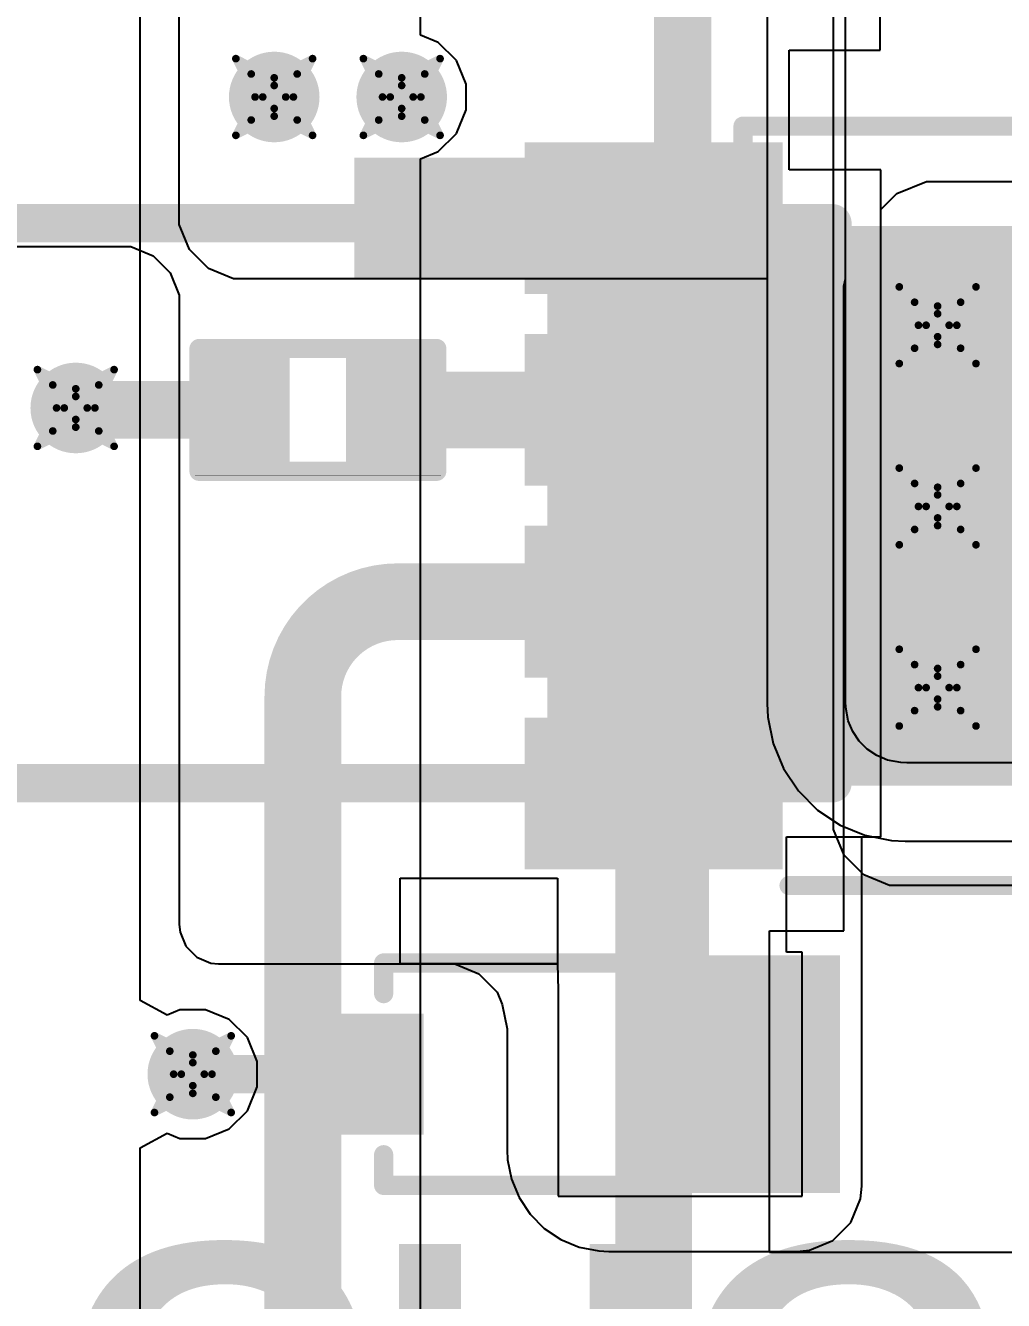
# Model space of a CAD drawing. Header units: inches. Extents: x -2 to 5376, y -4 to 5426.
# Drawn here: x 108.2 to 114.68, y 0.82 to 9.26 of the extents above; entities that cross this region are included whole.
import ezdxf

# ---------------------------------------------------------------- set-up
doc = ezdxf.new("R2010")
doc.units = ezdxf.units.IN
for name, color, linetype in [('Bottom Layer', 5, 'Continuous'), ('Bottom Overlay', 54, 'Continuous'), ('Bottom Paste', 16, 'Continuous'), ('Bottom Solder', 6, 'Continuous'), ('Drill Drawing', 1, 'Continuous'), ('Layer 1', 16, 'Continuous'), ('Layer 2', 76, 'Continuous'), ('Top Layer', 1, 'Continuous'), ('Top Overlay', 2, 'Continuous'), ('Top Paste', 8, 'Continuous'), ('Top Solder', 216, 'Continuous'), ('Via Holes', 16, 'Continuous')]:
    doc.layers.add(name, color=color, linetype=linetype)
doc.styles.add('Arial Black_Bold', font='', dxfattribs={"height": 0.2})
doc.styles.get('Arial Black_Bold').set_extended_font_data('Arial Black', bold=True)

# ---------------------------------------------------------------- blocks, each defined once
blk = doc.blocks.new('RES_2512_B_125')
at = {"layer": 'Bottom Layer'}
for points in [[(-4.05, 1.7), (-2.45, 1.7), (-2.45, -1.7), (-4.05, -1.7)], [(2.45, 1.7), (4.05, 1.7), (4.05, -1.7), (2.45, -1.7)]]:
    blk.add_hatch(color=5, dxfattribs=at).paths.add_polyline_path(points)
at = {"layer": 'Bottom Paste'}
for points in [[(-4.05, 1.7), (-2.45, 1.7), (-2.45, -1.7), (-4.05, -1.7)], [(2.45, 1.7), (4.05, 1.7), (4.05, -1.7), (2.45, -1.7)]]:
    blk.add_hatch(color=16, dxfattribs=at).paths.add_polyline_path(points)
at = {"layer": 'Bottom Solder'}
for points in [[(-4.1516, 1.8016), (-2.3484, 1.8016), (-2.3484, -1.8016), (-4.1516, -1.8016)], [(2.3484, 1.8016), (4.1516, 1.8016), (4.1516, -1.8016), (2.3484, -1.8016)]]:
    blk.add_hatch(color=6, dxfattribs=at).paths.add_polyline_path(points)
at = {"layer": 'Bottom Overlay', "const_width": 0.254}
for points in [[(-4.2418, 1.8542), (4.2366, 1.8542)], [(-4.2418, -1.8542), (-4.2418, 1.8542)], [(4.2366, -1.8542), (4.2366, 1.8542)], [(-4.2418, -1.8542), (4.2366, -1.8542)]]:
    blk.add_lwpolyline(points, dxfattribs=at)
at = {"layer": 'Bottom Overlay', "const_width": 0.127}
for points in [[(-4.3053, 1.8542, 1), (-4.1783, 1.8542, 1)], [(-4.3053, 1.8542, 1), (-4.1783, 1.8542, 1)], [(4.1731, 1.8542, 1), (4.3001, 1.8542, 1)], [(4.1731, 1.8542, 1), (4.3001, 1.8542, 1)], [(-4.3053, -1.8542, 1), (-4.1783, -1.8542, 1)], [(-4.3053, -1.8542, 1), (-4.1783, -1.8542, 1)], [(4.1731, -1.8542, 1), (4.3001, -1.8542, 1)], [(4.1731, -1.8542, 1), (4.3001, -1.8542, 1)]]:
    blk.add_lwpolyline(points, format="xyb", close=True, dxfattribs=at)
blk = doc.blocks.new('8_SO_EP__138')
at = {"layer": 'Top Layer'}
for points in [[(-1.745, 2.306), (-1.745, 1.504), (-3.25, 1.504), (-3.25, 2.306)], [(3.25, 2.306), (3.25, 1.504), (1.745, 1.504), (1.745, 2.306)], [(1.3065, 1.751), (1.3065, -1.751), (-1.3065, -1.751), (-1.3065, 1.751)], [(-1.745, 1.036), (-1.745, 0.234), (-3.25, 0.234), (-3.25, 1.036)], [(3.25, 1.036), (3.25, 0.234), (1.745, 0.234), (1.745, 1.036)], [(-1.745, -0.234), (-1.745, -1.036), (-3.25, -1.036), (-3.25, -0.234)], [(3.25, -0.234), (3.25, -1.036), (1.745, -1.036), (1.745, -0.234)], [(-1.745, -1.504), (-1.745, -2.306), (-3.25, -2.306), (-3.25, -1.504)], [(3.25, -1.504), (3.25, -2.306), (1.745, -2.306), (1.745, -1.504)]]:
    blk.add_hatch(color=1, dxfattribs=at).paths.add_polyline_path(points)
at = {"layer": 'Top Paste'}
for points in [[(-1.745, 2.306), (-1.745, 1.504), (-3.25, 1.504), (-3.25, 2.306)], [(3.25, 2.306), (3.25, 1.504), (1.745, 1.504), (1.745, 2.306)], [(1.3065, 1.751), (1.3065, -1.751), (-1.3065, -1.751), (-1.3065, 1.751)], [(-1.745, 1.036), (-1.745, 0.234), (-3.25, 0.234), (-3.25, 1.036)], [(3.25, 1.036), (3.25, 0.234), (1.745, 0.234), (1.745, 1.036)], [(-1.745, -0.234), (-1.745, -1.036), (-3.25, -1.036), (-3.25, -0.234)], [(3.25, -0.234), (3.25, -1.036), (1.745, -1.036), (1.745, -0.234)], [(-1.745, -1.504), (-1.745, -2.306), (-3.25, -2.306), (-3.25, -1.504)], [(3.25, -1.504), (3.25, -2.306), (1.745, -2.306), (1.745, -1.504)]]:
    blk.add_hatch(color=8, dxfattribs=at).paths.add_polyline_path(points)
at = {"layer": 'Top Solder'}
for points in [[(-1.6434, 2.4076), (-1.6434, 1.4024), (-3.3516, 1.4024), (-3.3516, 2.4076)], [(3.3516, 2.4076), (3.3516, 1.4024), (1.6434, 1.4024), (1.6434, 2.4076)], [(1.4081, 1.8526), (1.4081, -1.8526), (-1.4081, -1.8526), (-1.4081, 1.8526)], [(-1.6434, 1.1376), (-1.6434, 0.1324), (-3.3516, 0.1324), (-3.3516, 1.1376)], [(3.3516, 1.1376), (3.3516, 0.1324), (1.6434, 0.1324), (1.6434, 1.1376)], [(-1.6434, -0.1324), (-1.6434, -1.1376), (-3.3516, -1.1376), (-3.3516, -0.1324)], [(3.3516, -0.1324), (3.3516, -1.1376), (1.6434, -1.1376), (1.6434, -0.1324)], [(-1.6434, -1.4024), (-1.6434, -2.4076), (-3.3516, -2.4076), (-3.3516, -1.4024)], [(3.3516, -1.4024), (3.3516, -2.4076), (1.6434, -2.4076), (1.6434, -1.4024)]]:
    blk.add_hatch(color=216, dxfattribs=at).paths.add_polyline_path(points)
at = {"layer": 'Top Overlay', "const_width": 0.127}
for points in [[(-1.905, 2.413), (-1.905, 2.5146)], [(-1.905, 2.5146), (2.032, 2.5146)], [(2.032, 2.413), (2.032, 2.5146)], [(-3.5306, 2.0574), (-3.4036, 1.9304)], [(-3.5306, 1.8034), (-3.5306, 2.0574)], [(-3.5306, 1.8034), (-3.4036, 1.9304)], [(-1.6002, -2.5146), (1.5748, -2.5146)]]:
    blk.add_lwpolyline(points, dxfattribs=at)
at = {"layer": 'Top Overlay', "const_width": 0.0635}
for points in [[(-1.9367, 2.5146, 1), (-1.8733, 2.5146, 1)], [(-1.9367, 2.5146, 1), (-1.8733, 2.5146, 1)], [(2.0002, 2.5146, 1), (2.0638, 2.5146, 1)], [(2.0002, 2.5146, 1), (2.0638, 2.5146, 1)], [(-1.9367, 2.413, 1), (-1.8733, 2.413, 1)], [(2.0002, 2.413, 1), (2.0638, 2.413, 1)], [(-3.5623, 2.0574, 1), (-3.4989, 2.0574, 1)], [(-3.5623, 2.0574, 1), (-3.4989, 2.0574, 1)], [(-3.4354, 1.9304, 1), (-3.3718, 1.9304, 1)], [(-3.4354, 1.9304, 1), (-3.3718, 1.9304, 1)], [(-3.5623, 1.8034, 1), (-3.4989, 1.8034, 1)], [(-3.5623, 1.8034, 1), (-3.4989, 1.8034, 1)], [(-1.632, -2.5146, 1), (-1.5684, -2.5146, 1)], [(1.5431, -2.5146, 1), (1.6065, -2.5146, 1)]]:
    blk.add_lwpolyline(points, format="xyb", close=True, dxfattribs=at)
blk = doc.blocks.new('R___0402_165')
at = {"layer": 'Top Layer'}
for points in [[(-0.6985, -0.3175), (-0.6985, 0.3175), (-0.2413, 0.3175), (-0.2413, -0.3175)], [(0.2413, -0.3175), (0.2413, 0.3175), (0.6985, 0.3175), (0.6985, -0.3175)]]:
    blk.add_hatch(color=1, dxfattribs=at).paths.add_polyline_path(points)
at = {"layer": 'Top Paste'}
for points in [[(-0.6985, -0.3175), (-0.6985, 0.3175), (-0.2413, 0.3175), (-0.2413, -0.3175)], [(0.2413, -0.3175), (0.2413, 0.3175), (0.6985, 0.3175), (0.6985, -0.3175)]]:
    blk.add_hatch(color=8, dxfattribs=at).paths.add_polyline_path(points)
at = {"layer": 'Top Solder'}
for points in [[(-0.7535, -0.3725), (-0.7535, 0.3725), (-0.1863, 0.3725), (-0.1863, -0.3725)], [(0.1863, -0.3725), (0.1863, 0.3725), (0.7535, 0.3725), (0.7535, -0.3725)]]:
    blk.add_hatch(color=216, dxfattribs=at).paths.add_polyline_path(points)
at = {"layer": 'Top Overlay'}
for points, const_width in [([(-0.7874, -0.4064), (-0.7874, 0.4064)], 0.127), ([(-0.7874, 0.4064), (0.7874, 0.4064)], 0.127), ([(0.7874, -0.4064), (0.7874, 0.4064)], 0.127), ([(-0.7874, -0.4064), (0.7874, -0.4064)], 0.127), ([(-0.8128, -0.4318), (0.8128, -0.4318)], 0.00323)]:
    blk.add_lwpolyline(points, dxfattribs=dict(at, const_width=const_width))
for points, const_width in [([(-0.8191, 0.4064, 1), (-0.7556, 0.4064, 1)], 0.0635), ([(-0.8191, 0.4064, 1), (-0.7556, 0.4064, 1)], 0.0635), ([(0.7556, 0.4064, 1), (0.8191, 0.4064, 1)], 0.0635), ([(0.7556, 0.4064, 1), (0.8191, 0.4064, 1)], 0.0635), ([(-0.8191, -0.4064, 1), (-0.7556, -0.4064, 1)], 0.0635), ([(-0.8191, -0.4064, 1), (-0.7556, -0.4064, 1)], 0.0635), ([(0.7556, -0.4064, 1), (0.8191, -0.4064, 1)], 0.0635), ([(0.7556, -0.4064, 1), (0.8191, -0.4064, 1)], 0.0635), ([(-0.8136, -0.4318, 1), (-0.812, -0.4318, 1)], 0.00161), ([(0.812, -0.4318, 1), (0.8136, -0.4318, 1)], 0.00161)]:
    blk.add_lwpolyline(points, format="xyb", close=True, dxfattribs=dict(at, const_width=const_width))
blk = doc.blocks.new('SOD323F_B_263')
at = {"layer": 'Bottom Layer'}
for points in [[(-1.35, 0.3), (-0.75, 0.3), (-0.75, -0.3), (-1.35, -0.3)], [(0.75, 0.3), (1.35, 0.3), (1.35, -0.3), (0.75, -0.3)]]:
    blk.add_hatch(color=5, dxfattribs=at).paths.add_polyline_path(points)
at = {"layer": 'Bottom Overlay'}
for points in [[(0.9884, 0.3811), (2.1082, 0.3811), (2.1082, 0.7875), (0.9884, 0.7875)], [(1.4224, -0.4575), (2.1082, -0.4575), (2.1082, 0.4061), (1.4224, 0.4061)], [(0.9885, -0.7874), (2.1083, -0.7874), (2.1083, -0.381), (0.9885, -0.381)]]:
    blk.add_hatch(color=54, dxfattribs=at).paths.add_polyline_path(points)
at = {"layer": 'Bottom Paste'}
for points in [[(-1.35, 0.3), (-0.75, 0.3), (-0.75, -0.3), (-1.35, -0.3)], [(0.75, 0.3), (1.35, 0.3), (1.35, -0.3), (0.75, -0.3)]]:
    blk.add_hatch(color=16, dxfattribs=at).paths.add_polyline_path(points)
at = {"layer": 'Bottom Solder'}
for points in [[(-1.4516, 0.4016), (-0.6484, 0.4016), (-0.6484, -0.4016), (-1.4516, -0.4016)], [(0.6484, 0.4016), (1.4516, 0.4016), (1.4516, -0.4016), (0.6484, -0.4016)]]:
    blk.add_hatch(color=6, dxfattribs=at).paths.add_polyline_path(points)
at = {"layer": 'Bottom Overlay', "const_width": 0.127}
for points in [[(-0.9144, 0.7366), (0.9884, 0.7366)], [(-0.9144, 0.5334), (-0.9144, 0.7366)], [(-0.9144, -0.7366), (-0.9144, -0.5334)], [(-0.9144, -0.7366), (0.9884, -0.7366)]]:
    blk.add_lwpolyline(points, dxfattribs=at)
at = {"layer": 'Bottom Overlay', "const_width": 0.0635}
for points in [[(-0.9461, 0.7366, 1), (-0.8827, 0.7366, 1)], [(-0.9461, 0.7366, 1), (-0.8827, 0.7366, 1)], [(0.9567, 0.7366, 1), (1.0202, 0.7366, 1)], [(-0.9461, 0.5334, 1), (-0.8827, 0.5334, 1)], [(-0.9461, -0.5334, 1), (-0.8827, -0.5334, 1)], [(-0.9461, -0.7366, 1), (-0.8827, -0.7366, 1)], [(-0.9461, -0.7366, 1), (-0.8827, -0.7366, 1)], [(0.9567, -0.7366, 1), (1.0202, -0.7366, 1)]]:
    blk.add_lwpolyline(points, format="xyb", close=True, dxfattribs=at)

msp = doc.modelspace()

# ---------------------------------------------------------------- hatches: boundary and pattern name
at = {"layer": 'Bottom Layer'}
h = msp.add_hatch(color=5, dxfattribs=at)
edge = h.paths.add_edge_path()
edge.add_arc((109.8488, 8.7884), 0.3, 0, 360)
h = msp.add_hatch(color=5, dxfattribs=at)
edge = h.paths.add_edge_path()
edge.add_arc((110.6932, 8.7884), 0.3, 0, 360)
h = msp.add_hatch(color=5, dxfattribs=at)
edge = h.paths.add_edge_path()
edge.add_arc((114.243, 7.2768), 0.3, 0, 360)
h = msp.add_hatch(color=5, dxfattribs=at)
edge = h.paths.add_edge_path()
edge.add_arc((108.5342, 6.7289), 0.3, 0, 360)
h = msp.add_hatch(color=5, dxfattribs=at)
edge = h.paths.add_edge_path()
edge.add_arc((114.243, 6.0768), 0.3, 0, 360)
h = msp.add_hatch(color=5, dxfattribs=at)
edge = h.paths.add_edge_path()
edge.add_arc((114.243, 4.8768), 0.3, 0, 360)
h = msp.add_hatch(color=5, dxfattribs=at)
edge = h.paths.add_edge_path()
edge.add_arc((109.3095, 2.317), 0.3, 0, 360)
at = {"layer": 'Layer 1'}
h = msp.add_hatch(color=16, dxfattribs=at)
edge = h.paths.add_edge_path()
edge.add_arc((109.8488, 8.7884), 0.3, 0, 360)
h = msp.add_hatch(color=16, dxfattribs=at)
edge = h.paths.add_edge_path()
edge.add_arc((110.6932, 8.7884), 0.3, 0, 360)
h = msp.add_hatch(color=16, dxfattribs=at)
edge = h.paths.add_edge_path()
edge.add_arc((114.243, 7.2768), 0.3, 0, 360)
h = msp.add_hatch(color=16, dxfattribs=at)
edge = h.paths.add_edge_path()
edge.add_arc((108.5342, 6.7289), 0.3, 0, 360)
h = msp.add_hatch(color=16, dxfattribs=at)
edge = h.paths.add_edge_path()
edge.add_arc((114.243, 6.0768), 0.3, 0, 360)
h = msp.add_hatch(color=16, dxfattribs=at)
edge = h.paths.add_edge_path()
edge.add_arc((114.243, 4.8768), 0.3, 0, 360)
h = msp.add_hatch(color=16, dxfattribs=at)
edge = h.paths.add_edge_path()
edge.add_arc((109.3095, 2.317), 0.3, 0, 360)
at = {"layer": 'Layer 2'}
h = msp.add_hatch(color=76, dxfattribs=at)
edge = h.paths.add_edge_path()
edge.add_arc((109.8488, 8.7884), 0.3, 0, 360)
h = msp.add_hatch(color=76, dxfattribs=at)
edge = h.paths.add_edge_path()
edge.add_arc((110.6932, 8.7884), 0.3, 0, 360)
h = msp.add_hatch(color=76, dxfattribs=at)
edge = h.paths.add_edge_path()
edge.add_arc((114.243, 7.2768), 0.3, 0, 360)
h = msp.add_hatch(color=76, dxfattribs=at)
edge = h.paths.add_edge_path()
edge.add_arc((108.5342, 6.7289), 0.3, 0, 360)
h = msp.add_hatch(color=76, dxfattribs=at)
edge = h.paths.add_edge_path()
edge.add_arc((114.243, 6.0768), 0.3, 0, 360)
h = msp.add_hatch(color=76, dxfattribs=at)
edge = h.paths.add_edge_path()
edge.add_arc((114.243, 4.8768), 0.3, 0, 360)
h = msp.add_hatch(color=76, dxfattribs=at)
edge = h.paths.add_edge_path()
edge.add_arc((109.3095, 2.317), 0.3, 0, 360)
at = {"layer": 'Top Layer'}
h = msp.add_hatch(color=1, dxfattribs=at)
edge = h.paths.add_edge_path()
edge.add_arc((109.8488, 8.7884), 0.3, 0, 360)
h = msp.add_hatch(color=1, dxfattribs=at)
edge = h.paths.add_edge_path()
edge.add_arc((110.6932, 8.7884), 0.3, 0, 360)
msp.add_hatch(color=1, dxfattribs=at).paths.add_polyline_path([(110.3793, 7.585), (113.114, 7.585), (113.114, 8.387), (110.3793, 8.387)])
h = msp.add_hatch(color=1, dxfattribs=at)
edge = h.paths.add_edge_path()
edge.add_arc((114.243, 7.2768), 0.3, 0, 360)
h = msp.add_hatch(color=1, dxfattribs=at)
edge = h.paths.add_edge_path()
edge.add_arc((108.5342, 6.7289), 0.3, 0, 360)
h = msp.add_hatch(color=1, dxfattribs=at)
edge = h.paths.add_edge_path()
edge.add_arc((114.243, 6.0768), 0.3, 0, 360)
h = msp.add_hatch(color=1, dxfattribs=at)
edge = h.paths.add_edge_path()
edge.add_arc((114.243, 4.8768), 0.3, 0, 360)
h = msp.add_hatch(color=1, dxfattribs=at)
edge = h.paths.add_edge_path()
edge.add_arc((109.3095, 2.317), 0.3, 0, 360)
at = {"layer": 'Via Holes'}
h = msp.add_hatch(color=7, dxfattribs=at)
edge = h.paths.add_edge_path()
edge.add_arc((109.8488, 8.7884), 0.15, 0, 360)
h = msp.add_hatch(color=7, dxfattribs=at)
edge = h.paths.add_edge_path()
edge.add_arc((110.6932, 8.7884), 0.15, 0, 360)
h = msp.add_hatch(color=7, dxfattribs=at)
edge = h.paths.add_edge_path()
edge.add_arc((114.243, 7.2768), 0.15, 0, 360)
h = msp.add_hatch(color=7, dxfattribs=at)
edge = h.paths.add_edge_path()
edge.add_arc((108.5342, 6.7289), 0.15, 0, 360)
h = msp.add_hatch(color=7, dxfattribs=at)
edge = h.paths.add_edge_path()
edge.add_arc((114.243, 6.0768), 0.15, 0, 360)
h = msp.add_hatch(color=7, dxfattribs=at)
edge = h.paths.add_edge_path()
edge.add_arc((114.243, 4.8768), 0.15, 0, 360)
h = msp.add_hatch(color=7, dxfattribs=at)
edge = h.paths.add_edge_path()
edge.add_arc((109.3095, 2.317), 0.15, 0, 360)

# ---------------------------------------------------------------- linework, layer by layer
at = {"layer": 'Bottom Layer'}
for p, q in [((113.8623, 9.0983), (113.8623, 13.5143)), ((113.2588, 8.3057), (113.2588, 9.0983)), ((113.2588, 9.0983), (113.8623, 9.0983)), ((113.8675, 8.3057), (113.2588, 8.3057)), ((113.8675, 3.8898), (113.8675, 8.3057)), ((113.9725, 8.1484), (114.1685, 8.2296)), ((114.1685, 8.2296), (116.1931, 8.2296)), ((113.8675, 8.0435), (113.9725, 8.1484)), ((113.8675, 3.8898), (113.8675, 8.0435)), ((106.0595, 7.7977), (108.899, 7.7977)), ((108.899, 7.7977), (109.0463, 7.7367)), ((109.0463, 7.7367), (109.159, 7.624)), ((109.159, 7.624), (109.22, 7.4767)), ((109.22, 7.4767), (109.22, 3.3084)), ((113.2425, 3.125), (113.2425, 3.8898)), ((113.2425, 3.8898), (113.8675, 3.8898)), ((113.7412, 1.5748), (113.7412, 3.8898)), ((113.7412, 3.8898), (113.8675, 3.8898)), ((110.6831, 3.048), (110.6831, 3.6152)), ((110.6831, 3.6152), (111.7245, 3.6152)), ((111.7245, 3.6152), (111.7245, 3.048)), ((109.22, 3.3084), (109.225, 3.2576)), ((109.225, 3.2576), (109.2639, 3.1637)), ((109.2639, 3.1637), (109.3357, 3.0919)), ((113.346, 3.125), (113.2425, 3.125)), ((113.346, 1.509), (113.346, 3.125)), ((109.3357, 3.0919), (109.4296, 3.053)), ((109.4296, 3.053), (109.4804, 3.048)), ((109.4804, 3.048), (110.96, 3.048)), ((111.7245, 3.048), (110.6831, 3.048)), ((110.8185, -2.9729), (110.8185, 3.048)), ((110.8185, 3.048), (111.5841, 3.048)), ((110.96, 3.048), (111.0458, 3.048)), ((111.0458, 3.048), (111.2042, 2.9824)), ((111.5841, 3.048), (111.7245, 3.048)), ((111.7245, 3.048), (111.73, 2.8725)), ((111.2042, 2.9824), (111.3254, 2.8611)), ((111.73, 2.8725), (111.73, 1.509)), ((111.3254, 2.8611), (111.3593, 2.7794)), ((111.3593, 2.7794), (111.391, 2.617)), ((111.391, 2.617), (111.391, 2.617)), ((111.391, 2.617), (111.391, 2.617)), ((111.391, 2.617), (111.391, 2.617)), ((111.391, 2.617), (111.391, 1.8168)), ((111.391, 1.8168), (111.3943, 1.7507)), ((111.3943, 1.7507), (111.4201, 1.6212)), ((111.4201, 1.6212), (111.4706, 1.4992)), ((113.7329, 1.4906), (113.7412, 1.5748)), ((111.4706, 1.4992), (111.544, 1.3893)), ((111.73, 1.509), (113.346, 1.509)), ((113.6684, 1.3349), (113.7329, 1.4906)), ((111.544, 1.3893), (111.6374, 1.2959)), ((111.6374, 1.2959), (111.7472, 1.2226)), ((113.5493, 1.2158), (113.6684, 1.3349)), ((111.7472, 1.2226), (111.8692, 1.172)), ((113.3936, 1.1513), (113.5493, 1.2158)), ((111.8692, 1.172), (111.9988, 1.1462)), ((111.9988, 1.1462), (112.0648, 1.143)), ((112.0648, 1.143), (113.3094, 1.143)), ((113.3094, 1.143), (113.3936, 1.1513))]:
    msp.add_line(p, q, dxfattribs=at)
for points, const_width in [([(112.5543, 6.0978), (112.5543, 11.3063)], 0.381), ([(112.538, 2.317), (112.538, 6.0762)], 0.381), ([(109.3095, 2.317), (110.438, 2.317)], 0.254)]:
    msp.add_lwpolyline(points, dxfattribs=dict(at, const_width=const_width))
for points, const_width in [([(112.4427, 6.0762, 1), (112.6332, 6.0762, 1)], 0.1905), ([(112.459, 6.0978, 1), (112.6495, 6.0978, 1)], 0.1905), ([(112.4427, 2.317, 1), (112.6332, 2.317, 1)], 0.1905), ([(109.246, 2.317, 1), (109.373, 2.317, 1)], 0.127), ([(110.3745, 2.317, 1), (110.5015, 2.317, 1)], 0.127)]:
    msp.add_lwpolyline(points, format="xyb", close=True, dxfattribs=dict(at, const_width=const_width))
at = {"layer": 'Drill Drawing', "const_width": 0.0508}
for points in [[(109.5948, 9.0424), (109.8488, 8.9154)], [(109.5948, 9.0424), (109.7218, 8.7884)], [(109.8488, 8.9154), (110.1028, 9.0424)], [(109.9758, 8.7884), (110.1028, 9.0424)], [(110.4392, 9.0424), (110.6932, 8.9154)], [(110.4392, 9.0424), (110.5662, 8.7884)], [(110.6932, 8.9154), (110.9472, 9.0424)], [(110.8202, 8.7884), (110.9472, 9.0424)], [(109.6964, 8.9408), (109.8488, 8.8646)], [(109.6964, 8.9408), (109.7726, 8.7884)], [(109.8488, 8.8646), (110.0012, 8.9408)], [(109.925, 8.7884), (110.0012, 8.9408)], [(110.5408, 8.9408), (110.6932, 8.8646)], [(110.5408, 8.9408), (110.617, 8.7884)], [(110.6932, 8.8646), (110.8456, 8.9408)], [(110.7694, 8.7884), (110.8456, 8.9408)], [(109.5948, 8.5344), (109.7218, 8.7884)], [(109.6964, 8.636), (109.7726, 8.7884)], [(109.925, 8.7884), (110.0012, 8.636)], [(109.9758, 8.7884), (110.1028, 8.5344)], [(110.4392, 8.5344), (110.5662, 8.7884)], [(110.5408, 8.636), (110.617, 8.7884)], [(110.7694, 8.7884), (110.8456, 8.636)], [(110.8202, 8.7884), (110.9472, 8.5344)], [(109.6964, 8.636), (109.8488, 8.7122)], [(109.8488, 8.7122), (110.0012, 8.636)], [(110.5408, 8.636), (110.6932, 8.7122)], [(110.6932, 8.7122), (110.8456, 8.636)], [(109.5948, 8.5344), (109.8488, 8.6614)], [(109.8488, 8.6614), (110.1028, 8.5344)], [(110.4392, 8.5344), (110.6932, 8.6614)], [(110.6932, 8.6614), (110.9472, 8.5344)], [(113.989, 7.5308), (114.243, 7.4038)], [(113.989, 7.5308), (114.116, 7.2768)], [(114.243, 7.4038), (114.497, 7.5308)], [(114.37, 7.2768), (114.497, 7.5308)], [(114.0906, 7.4292), (114.243, 7.353)], [(114.0906, 7.4292), (114.1668, 7.2768)], [(114.243, 7.353), (114.3954, 7.4292)], [(114.3192, 7.2768), (114.3954, 7.4292)], [(113.989, 7.0228), (114.116, 7.2768)], [(114.0906, 7.1244), (114.1668, 7.2768)], [(114.3192, 7.2768), (114.3954, 7.1244)], [(114.37, 7.2768), (114.497, 7.0228)], [(114.0906, 7.1244), (114.243, 7.2006)], [(114.243, 7.2006), (114.3954, 7.1244)], [(113.989, 7.0228), (114.243, 7.1498)], [(114.243, 7.1498), (114.497, 7.0228)], [(108.2802, 6.9829), (108.5342, 6.8559)], [(108.2802, 6.9829), (108.4072, 6.7289)], [(108.5342, 6.8559), (108.7882, 6.9829)], [(108.6612, 6.7289), (108.7882, 6.9829)], [(108.3818, 6.8813), (108.5342, 6.8051)], [(108.3818, 6.8813), (108.458, 6.7289)], [(108.5342, 6.8051), (108.6866, 6.8813)], [(108.6104, 6.7289), (108.6866, 6.8813)], [(108.2802, 6.4749), (108.4072, 6.7289)], [(108.3818, 6.5765), (108.458, 6.7289)], [(108.3818, 6.5765), (108.5342, 6.6527)], [(108.5342, 6.6527), (108.6866, 6.5765)], [(108.6104, 6.7289), (108.6866, 6.5765)], [(108.6612, 6.7289), (108.7882, 6.4749)], [(108.2802, 6.4749), (108.5342, 6.6019)], [(108.5342, 6.6019), (108.7882, 6.4749)], [(113.989, 6.3308), (114.243, 6.2038)], [(113.989, 6.3308), (114.116, 6.0768)], [(114.243, 6.2038), (114.497, 6.3308)], [(114.37, 6.0768), (114.497, 6.3308)], [(114.0906, 6.2292), (114.243, 6.153)], [(114.0906, 6.2292), (114.1668, 6.0768)], [(114.243, 6.153), (114.3954, 6.2292)], [(114.3192, 6.0768), (114.3954, 6.2292)], [(113.989, 5.8228), (114.116, 6.0768)], [(114.0906, 5.9244), (114.1668, 6.0768)], [(114.3192, 6.0768), (114.3954, 5.9244)], [(114.37, 6.0768), (114.497, 5.8228)], [(114.0906, 5.9244), (114.243, 6.0006)], [(114.243, 6.0006), (114.3954, 5.9244)], [(113.989, 5.8228), (114.243, 5.9498)], [(114.243, 5.9498), (114.497, 5.8228)], [(113.989, 5.1308), (114.243, 5.0038)], [(113.989, 5.1308), (114.116, 4.8768)], [(114.243, 5.0038), (114.497, 5.1308)], [(114.37, 4.8768), (114.497, 5.1308)], [(114.0906, 5.0292), (114.243, 4.953)], [(114.0906, 5.0292), (114.1668, 4.8768)], [(114.243, 4.953), (114.3954, 5.0292)], [(114.3192, 4.8768), (114.3954, 5.0292)], [(113.989, 4.6228), (114.116, 4.8768)], [(114.0906, 4.7244), (114.1668, 4.8768)], [(114.3192, 4.8768), (114.3954, 4.7244)], [(114.37, 4.8768), (114.497, 4.6228)], [(114.0906, 4.7244), (114.243, 4.8006)], [(114.243, 4.8006), (114.3954, 4.7244)], [(113.989, 4.6228), (114.243, 4.7498)], [(114.243, 4.7498), (114.497, 4.6228)], [(109.0555, 2.571), (109.3095, 2.444)], [(109.0555, 2.571), (109.1825, 2.317)], [(109.3095, 2.444), (109.5635, 2.571)], [(109.4365, 2.317), (109.5635, 2.571)], [(109.1571, 2.4694), (109.3095, 2.3932)], [(109.1571, 2.4694), (109.2333, 2.317)], [(109.3095, 2.3932), (109.4619, 2.4694)], [(109.3857, 2.317), (109.4619, 2.4694)], [(109.0555, 2.063), (109.1825, 2.317)], [(109.1571, 2.1646), (109.2333, 2.317)], [(109.3857, 2.317), (109.4619, 2.1646)], [(109.4365, 2.317), (109.5635, 2.063)], [(109.0555, 2.063), (109.3095, 2.19)], [(109.1571, 2.1646), (109.3095, 2.2408)], [(109.3095, 2.2408), (109.4619, 2.1646)], [(109.3095, 2.19), (109.5635, 2.063)]]:
    msp.add_lwpolyline(points, dxfattribs=at)
at = {"layer": 'Drill Drawing', "const_width": 0.0254}
for points in [[(109.5821, 9.0424, 1), (109.6075, 9.0424, 1)], [(109.5821, 9.0424, 1), (109.6075, 9.0424, 1)], [(110.0901, 9.0424, 1), (110.1155, 9.0424, 1)], [(110.0901, 9.0424, 1), (110.1155, 9.0424, 1)], [(110.4265, 9.0424, 1), (110.4519, 9.0424, 1)], [(110.4265, 9.0424, 1), (110.4519, 9.0424, 1)], [(110.9345, 9.0424, 1), (110.9599, 9.0424, 1)], [(110.9345, 9.0424, 1), (110.9599, 9.0424, 1)], [(109.6837, 8.9408, 1), (109.7091, 8.9408, 1)], [(109.6837, 8.9408, 1), (109.7091, 8.9408, 1)], [(109.9885, 8.9408, 1), (110.0139, 8.9408, 1)], [(109.9885, 8.9408, 1), (110.0139, 8.9408, 1)], [(110.5281, 8.9408, 1), (110.5535, 8.9408, 1)], [(110.5281, 8.9408, 1), (110.5535, 8.9408, 1)], [(110.8329, 8.9408, 1), (110.8583, 8.9408, 1)], [(110.8329, 8.9408, 1), (110.8583, 8.9408, 1)], [(109.8361, 8.9154, 1), (109.8615, 8.9154, 1)], [(109.8361, 8.9154, 1), (109.8615, 8.9154, 1)], [(109.8361, 8.8646, 1), (109.8615, 8.8646, 1)], [(109.8361, 8.8646, 1), (109.8615, 8.8646, 1)], [(110.6805, 8.9154, 1), (110.7059, 8.9154, 1)], [(110.6805, 8.9154, 1), (110.7059, 8.9154, 1)], [(110.6805, 8.8646, 1), (110.7059, 8.8646, 1)], [(110.6805, 8.8646, 1), (110.7059, 8.8646, 1)], [(109.7091, 8.7884, 1), (109.7345, 8.7884, 1)], [(109.7091, 8.7884, 1), (109.7345, 8.7884, 1)], [(109.7599, 8.7884, 1), (109.7853, 8.7884, 1)], [(109.7599, 8.7884, 1), (109.7853, 8.7884, 1)], [(109.9123, 8.7884, 1), (109.9377, 8.7884, 1)], [(109.9123, 8.7884, 1), (109.9377, 8.7884, 1)], [(109.9631, 8.7884, 1), (109.9885, 8.7884, 1)], [(109.9631, 8.7884, 1), (109.9885, 8.7884, 1)], [(110.5535, 8.7884, 1), (110.5789, 8.7884, 1)], [(110.5535, 8.7884, 1), (110.5789, 8.7884, 1)], [(110.6043, 8.7884, 1), (110.6297, 8.7884, 1)], [(110.6043, 8.7884, 1), (110.6297, 8.7884, 1)], [(110.7567, 8.7884, 1), (110.7821, 8.7884, 1)], [(110.7567, 8.7884, 1), (110.7821, 8.7884, 1)], [(110.8075, 8.7884, 1), (110.8329, 8.7884, 1)], [(110.8075, 8.7884, 1), (110.8329, 8.7884, 1)], [(109.8361, 8.7122, 1), (109.8615, 8.7122, 1)], [(109.8361, 8.7122, 1), (109.8615, 8.7122, 1)], [(110.6805, 8.7122, 1), (110.7059, 8.7122, 1)], [(110.6805, 8.7122, 1), (110.7059, 8.7122, 1)], [(109.6837, 8.636, 1), (109.7091, 8.636, 1)], [(109.6837, 8.636, 1), (109.7091, 8.636, 1)], [(109.8361, 8.6614, 1), (109.8615, 8.6614, 1)], [(109.8361, 8.6614, 1), (109.8615, 8.6614, 1)], [(109.9885, 8.636, 1), (110.0139, 8.636, 1)], [(109.9885, 8.636, 1), (110.0139, 8.636, 1)], [(110.5281, 8.636, 1), (110.5535, 8.636, 1)], [(110.5281, 8.636, 1), (110.5535, 8.636, 1)], [(110.6805, 8.6614, 1), (110.7059, 8.6614, 1)], [(110.6805, 8.6614, 1), (110.7059, 8.6614, 1)], [(110.8329, 8.636, 1), (110.8583, 8.636, 1)], [(110.8329, 8.636, 1), (110.8583, 8.636, 1)], [(109.5821, 8.5344, 1), (109.6075, 8.5344, 1)], [(109.5821, 8.5344, 1), (109.6075, 8.5344, 1)], [(110.0901, 8.5344, 1), (110.1155, 8.5344, 1)], [(110.0901, 8.5344, 1), (110.1155, 8.5344, 1)], [(110.4265, 8.5344, 1), (110.4519, 8.5344, 1)], [(110.4265, 8.5344, 1), (110.4519, 8.5344, 1)], [(110.9345, 8.5344, 1), (110.9599, 8.5344, 1)], [(110.9345, 8.5344, 1), (110.9599, 8.5344, 1)], [(113.9763, 7.5308, 1), (114.0017, 7.5308, 1)], [(113.9763, 7.5308, 1), (114.0017, 7.5308, 1)], [(114.4843, 7.5308, 1), (114.5097, 7.5308, 1)], [(114.4843, 7.5308, 1), (114.5097, 7.5308, 1)], [(114.0779, 7.4292, 1), (114.1033, 7.4292, 1)], [(114.0779, 7.4292, 1), (114.1033, 7.4292, 1)], [(114.3827, 7.4292, 1), (114.4081, 7.4292, 1)], [(114.3827, 7.4292, 1), (114.4081, 7.4292, 1)], [(114.2303, 7.4038, 1), (114.2557, 7.4038, 1)], [(114.2303, 7.4038, 1), (114.2557, 7.4038, 1)], [(114.2303, 7.353, 1), (114.2557, 7.353, 1)], [(114.2303, 7.353, 1), (114.2557, 7.353, 1)], [(114.1033, 7.2768, 1), (114.1287, 7.2768, 1)], [(114.1033, 7.2768, 1), (114.1287, 7.2768, 1)], [(114.1541, 7.2768, 1), (114.1795, 7.2768, 1)], [(114.1541, 7.2768, 1), (114.1795, 7.2768, 1)], [(114.3065, 7.2768, 1), (114.3319, 7.2768, 1)], [(114.3065, 7.2768, 1), (114.3319, 7.2768, 1)], [(114.3573, 7.2768, 1), (114.3827, 7.2768, 1)], [(114.3573, 7.2768, 1), (114.3827, 7.2768, 1)], [(114.2303, 7.2006, 1), (114.2557, 7.2006, 1)], [(114.2303, 7.2006, 1), (114.2557, 7.2006, 1)], [(114.0779, 7.1244, 1), (114.1033, 7.1244, 1)], [(114.0779, 7.1244, 1), (114.1033, 7.1244, 1)], [(114.2303, 7.1498, 1), (114.2557, 7.1498, 1)], [(114.2303, 7.1498, 1), (114.2557, 7.1498, 1)], [(114.3827, 7.1244, 1), (114.4081, 7.1244, 1)], [(114.3827, 7.1244, 1), (114.4081, 7.1244, 1)], [(108.2675, 6.9829, 1), (108.2929, 6.9829, 1)], [(108.2675, 6.9829, 1), (108.2929, 6.9829, 1)], [(108.7755, 6.9829, 1), (108.8009, 6.9829, 1)], [(108.7755, 6.9829, 1), (108.8009, 6.9829, 1)], [(113.9763, 7.0228, 1), (114.0017, 7.0228, 1)], [(113.9763, 7.0228, 1), (114.0017, 7.0228, 1)], [(114.4843, 7.0228, 1), (114.5097, 7.0228, 1)], [(114.4843, 7.0228, 1), (114.5097, 7.0228, 1)], [(108.3691, 6.8813, 1), (108.3945, 6.8813, 1)], [(108.3691, 6.8813, 1), (108.3945, 6.8813, 1)], [(108.5215, 6.8559, 1), (108.5469, 6.8559, 1)], [(108.5215, 6.8559, 1), (108.5469, 6.8559, 1)], [(108.6739, 6.8813, 1), (108.6993, 6.8813, 1)], [(108.6739, 6.8813, 1), (108.6993, 6.8813, 1)], [(108.5215, 6.8051, 1), (108.5469, 6.8051, 1)], [(108.5215, 6.8051, 1), (108.5469, 6.8051, 1)], [(108.3945, 6.7289, 1), (108.4199, 6.7289, 1)], [(108.3945, 6.7289, 1), (108.4199, 6.7289, 1)], [(108.4453, 6.7289, 1), (108.4707, 6.7289, 1)], [(108.4453, 6.7289, 1), (108.4707, 6.7289, 1)], [(108.5215, 6.6527, 1), (108.5469, 6.6527, 1)], [(108.5215, 6.6527, 1), (108.5469, 6.6527, 1)], [(108.5977, 6.7289, 1), (108.6231, 6.7289, 1)], [(108.5977, 6.7289, 1), (108.6231, 6.7289, 1)], [(108.6485, 6.7289, 1), (108.6739, 6.7289, 1)], [(108.6485, 6.7289, 1), (108.6739, 6.7289, 1)], [(108.3691, 6.5765, 1), (108.3945, 6.5765, 1)], [(108.3691, 6.5765, 1), (108.3945, 6.5765, 1)], [(108.5215, 6.6019, 1), (108.5469, 6.6019, 1)], [(108.5215, 6.6019, 1), (108.5469, 6.6019, 1)], [(108.6739, 6.5765, 1), (108.6993, 6.5765, 1)], [(108.6739, 6.5765, 1), (108.6993, 6.5765, 1)], [(108.2675, 6.4749, 1), (108.2929, 6.4749, 1)], [(108.2675, 6.4749, 1), (108.2929, 6.4749, 1)], [(108.7755, 6.4749, 1), (108.8009, 6.4749, 1)], [(108.7755, 6.4749, 1), (108.8009, 6.4749, 1)], [(113.9763, 6.3308, 1), (114.0017, 6.3308, 1)], [(113.9763, 6.3308, 1), (114.0017, 6.3308, 1)], [(114.4843, 6.3308, 1), (114.5097, 6.3308, 1)], [(114.4843, 6.3308, 1), (114.5097, 6.3308, 1)], [(114.0779, 6.2292, 1), (114.1033, 6.2292, 1)], [(114.0779, 6.2292, 1), (114.1033, 6.2292, 1)], [(114.3827, 6.2292, 1), (114.4081, 6.2292, 1)], [(114.3827, 6.2292, 1), (114.4081, 6.2292, 1)], [(114.2303, 6.2038, 1), (114.2557, 6.2038, 1)], [(114.2303, 6.2038, 1), (114.2557, 6.2038, 1)], [(114.2303, 6.153, 1), (114.2557, 6.153, 1)], [(114.2303, 6.153, 1), (114.2557, 6.153, 1)], [(114.1033, 6.0768, 1), (114.1287, 6.0768, 1)], [(114.1033, 6.0768, 1), (114.1287, 6.0768, 1)], [(114.1541, 6.0768, 1), (114.1795, 6.0768, 1)], [(114.1541, 6.0768, 1), (114.1795, 6.0768, 1)], [(114.3065, 6.0768, 1), (114.3319, 6.0768, 1)], [(114.3065, 6.0768, 1), (114.3319, 6.0768, 1)], [(114.3573, 6.0768, 1), (114.3827, 6.0768, 1)], [(114.3573, 6.0768, 1), (114.3827, 6.0768, 1)], [(114.2303, 6.0006, 1), (114.2557, 6.0006, 1)], [(114.2303, 6.0006, 1), (114.2557, 6.0006, 1)], [(114.0779, 5.9244, 1), (114.1033, 5.9244, 1)], [(114.0779, 5.9244, 1), (114.1033, 5.9244, 1)], [(114.2303, 5.9498, 1), (114.2557, 5.9498, 1)], [(114.2303, 5.9498, 1), (114.2557, 5.9498, 1)], [(114.3827, 5.9244, 1), (114.4081, 5.9244, 1)], [(114.3827, 5.9244, 1), (114.4081, 5.9244, 1)], [(113.9763, 5.8228, 1), (114.0017, 5.8228, 1)], [(113.9763, 5.8228, 1), (114.0017, 5.8228, 1)], [(114.4843, 5.8228, 1), (114.5097, 5.8228, 1)], [(114.4843, 5.8228, 1), (114.5097, 5.8228, 1)], [(113.9763, 5.1308, 1), (114.0017, 5.1308, 1)], [(113.9763, 5.1308, 1), (114.0017, 5.1308, 1)], [(114.4843, 5.1308, 1), (114.5097, 5.1308, 1)], [(114.4843, 5.1308, 1), (114.5097, 5.1308, 1)], [(114.0779, 5.0292, 1), (114.1033, 5.0292, 1)], [(114.0779, 5.0292, 1), (114.1033, 5.0292, 1)], [(114.2303, 5.0038, 1), (114.2557, 5.0038, 1)], [(114.2303, 5.0038, 1), (114.2557, 5.0038, 1)], [(114.3827, 5.0292, 1), (114.4081, 5.0292, 1)], [(114.3827, 5.0292, 1), (114.4081, 5.0292, 1)], [(114.1033, 4.8768, 1), (114.1287, 4.8768, 1)], [(114.1033, 4.8768, 1), (114.1287, 4.8768, 1)], [(114.1541, 4.8768, 1), (114.1795, 4.8768, 1)], [(114.1541, 4.8768, 1), (114.1795, 4.8768, 1)], [(114.2303, 4.953, 1), (114.2557, 4.953, 1)], [(114.2303, 4.953, 1), (114.2557, 4.953, 1)], [(114.3065, 4.8768, 1), (114.3319, 4.8768, 1)], [(114.3065, 4.8768, 1), (114.3319, 4.8768, 1)], [(114.3573, 4.8768, 1), (114.3827, 4.8768, 1)], [(114.3573, 4.8768, 1), (114.3827, 4.8768, 1)], [(114.2303, 4.8006, 1), (114.2557, 4.8006, 1)], [(114.2303, 4.8006, 1), (114.2557, 4.8006, 1)], [(114.0779, 4.7244, 1), (114.1033, 4.7244, 1)], [(114.0779, 4.7244, 1), (114.1033, 4.7244, 1)], [(114.2303, 4.7498, 1), (114.2557, 4.7498, 1)], [(114.2303, 4.7498, 1), (114.2557, 4.7498, 1)], [(114.3827, 4.7244, 1), (114.4081, 4.7244, 1)], [(114.3827, 4.7244, 1), (114.4081, 4.7244, 1)], [(113.9763, 4.6228, 1), (114.0017, 4.6228, 1)], [(113.9763, 4.6228, 1), (114.0017, 4.6228, 1)], [(114.4843, 4.6228, 1), (114.5097, 4.6228, 1)], [(114.4843, 4.6228, 1), (114.5097, 4.6228, 1)], [(109.0428, 2.571, 1), (109.0682, 2.571, 1)], [(109.0428, 2.571, 1), (109.0682, 2.571, 1)], [(109.5508, 2.571, 1), (109.5762, 2.571, 1)], [(109.5508, 2.571, 1), (109.5762, 2.571, 1)], [(109.1444, 2.4694, 1), (109.1698, 2.4694, 1)], [(109.1444, 2.4694, 1), (109.1698, 2.4694, 1)], [(109.2968, 2.444, 1), (109.3222, 2.444, 1)], [(109.2968, 2.444, 1), (109.3222, 2.444, 1)], [(109.4492, 2.4694, 1), (109.4746, 2.4694, 1)], [(109.4492, 2.4694, 1), (109.4746, 2.4694, 1)], [(109.2968, 2.3932, 1), (109.3222, 2.3932, 1)], [(109.2968, 2.3932, 1), (109.3222, 2.3932, 1)], [(109.1698, 2.317, 1), (109.1952, 2.317, 1)], [(109.1698, 2.317, 1), (109.1952, 2.317, 1)], [(109.2206, 2.317, 1), (109.246, 2.317, 1)], [(109.2206, 2.317, 1), (109.246, 2.317, 1)], [(109.373, 2.317, 1), (109.3984, 2.317, 1)], [(109.373, 2.317, 1), (109.3984, 2.317, 1)], [(109.4238, 2.317, 1), (109.4492, 2.317, 1)], [(109.4238, 2.317, 1), (109.4492, 2.317, 1)], [(109.2968, 2.2408, 1), (109.3222, 2.2408, 1)], [(109.2968, 2.2408, 1), (109.3222, 2.2408, 1)], [(109.2968, 2.19, 1), (109.3222, 2.19, 1)], [(109.2968, 2.19, 1), (109.3222, 2.19, 1)], [(109.1444, 2.1646, 1), (109.1698, 2.1646, 1)], [(109.1444, 2.1646, 1), (109.1698, 2.1646, 1)], [(109.4492, 2.1646, 1), (109.4746, 2.1646, 1)], [(109.4492, 2.1646, 1), (109.4746, 2.1646, 1)], [(109.0428, 2.063, 1), (109.0682, 2.063, 1)], [(109.0428, 2.063, 1), (109.0682, 2.063, 1)], [(109.5508, 2.063, 1), (109.5762, 2.063, 1)], [(109.5508, 2.063, 1), (109.5762, 2.063, 1)]]:
    msp.add_lwpolyline(points, format="xyb", close=True, dxfattribs=at)
at = {"layer": 'Layer 1'}
for p, q in [((110.8185, 9.1987), (110.8185, 9.5781)), ((110.9351, 9.1504), (110.8185, 9.1987)), ((111.0552, 9.0303), (110.9351, 9.1504)), ((111.1202, 8.8733), (111.0552, 9.0303)), ((111.1202, 8.7035), (111.1202, 8.8733)), ((111.0552, 8.5465), (111.1202, 8.7035)), ((110.9351, 8.4264), (111.0552, 8.5465)), ((110.8185, 8.3781), (110.9351, 8.4264)), ((110.8185, -2.9729), (110.8185, 8.3781))]:
    msp.add_line(p, q, dxfattribs=at)
at = {"layer": 'Layer 2'}
for p, q in [((108.9612, 2.8048), (108.9612, 12.2018)), ((113.114, 10.795), (113.114, 4.7713)), ((113.6319, 4.7835), (113.6319, 10.795)), ((113.114, 4.7713), (113.114, 4.7713)), ((113.114, 4.7713), (113.1182, 4.6818)), ((113.6338, 4.7447), (113.6319, 4.7835)), ((113.6511, 4.6572), (113.6338, 4.7447)), ((113.1182, 4.6818), (113.153, 4.5064)), ((113.6804, 4.5865), (113.6511, 4.6572)), ((113.7228, 4.523), (113.6804, 4.5865)), ((113.153, 4.5064), (113.2214, 4.3411)), ((113.777, 4.469), (113.7228, 4.523)), ((113.8406, 4.4267), (113.777, 4.469)), ((113.9113, 4.3976), (113.8406, 4.4267)), ((113.9989, 4.3805), (113.9113, 4.3976)), ((113.2214, 4.3411), (113.3208, 4.1925)), ((114.0384, 4.3788), (113.9989, 4.3805)), ((122.6435, 4.3788), (114.0384, 4.3788)), ((113.3208, 4.1925), (113.4474, 4.0661)), ((113.4474, 4.0661), (113.5964, 3.9671)), ((113.5964, 3.9671), (113.7618, 3.8991)), ((113.7618, 3.8991), (113.9373, 3.8648)), ((113.9373, 3.8648), (114.0268, 3.8608)), ((114.0268, 3.8608), (122.6562, 3.8608)), ((109.139, 2.7085), (108.9612, 2.8048)), ((109.2246, 2.744), (109.139, 2.7085)), ((109.3945, 2.744), (109.2246, 2.744)), ((109.5514, 2.679), (109.3945, 2.744)), ((109.6715, 2.5589), (109.5514, 2.679)), ((109.7365, 2.4019), (109.6715, 2.5589)), ((109.7365, 2.2321), (109.7365, 2.4019)), ((109.6715, 2.0751), (109.7365, 2.2321)), ((109.5514, 1.955), (109.6715, 2.0751)), ((109.3945, 1.89), (109.5514, 1.955)), ((108.9612, 1.8292), (109.139, 1.9255)), ((109.139, 1.9255), (109.2246, 1.89)), ((109.2246, 1.89), (109.3945, 1.89)), ((108.9612, 0.1544), (108.9612, 1.8292))]:
    msp.add_line(p, q, dxfattribs=at)
at = {"layer": 'Top Layer'}
for p, q in [((113.5525, 4.029), (113.5525, 11.0144)), ((113.114, 10.8994), (113.114, 7.585)), ((113.632, 7.585), (113.632, 10.9565)), ((109.22, 8.0331), (109.22, 10.795)), ((109.22, 7.944), (109.22, 8.0331)), ((109.2882, 7.7793), (109.22, 7.944)), ((109.4143, 7.6532), (109.2882, 7.7793)), ((109.579, 7.585), (109.4143, 7.6532)), ((113.114, 7.585), (109.579, 7.585)), ((113.622, 7.535), (113.632, 7.585)), ((113.622, 7.077), (113.622, 7.535)), ((113.622, 5.807), (113.622, 7.077)), ((113.622, 4.537), (113.622, 5.807)), ((113.622, 3.267), (113.622, 4.537)), ((113.5525, 3.937), (113.5525, 4.029)), ((113.6229, 3.767), (113.5525, 3.937)), ((113.753, 3.6368), (113.6229, 3.767)), ((113.9231, 3.5664), (113.753, 3.6368)), ((114.0151, 3.5664), (113.9231, 3.5664)), ((115.6173, 3.5664), (114.0151, 3.5664)), ((113.1301, 1.135), (113.1301, 3.267)), ((113.1301, 3.267), (113.622, 3.267)), ((115.8907, 1.135), (113.1301, 1.135))]:
    msp.add_line(p, q, dxfattribs=at)
for points, const_width in [([(110.7297, 6.716), (112.3615, 6.716)], 0.508), ([(108.5342, 6.716), (109.6681, 6.716)], 0.381), ([(108.5342, 6.716), (108.5342, 6.7289)], 0.254), ([(110.6666, 5.446), (112.3615, 5.446)], 0.508), ([(110.0382, -1.0348), (110.0382, 4.8176)], 0.508), ([(112.3615, 0.627), (112.3615, 4.176)], 0.508)]:
    msp.add_lwpolyline(points, dxfattribs=dict(at, const_width=const_width))
for points, const_width in [([(110.6027, 6.716, 1), (110.8567, 6.716, 1)], 0.254), ([(112.2345, 6.716, 1), (112.4885, 6.716, 1)], 0.254), ([(108.439, 6.716, 1), (108.6295, 6.716, 1)], 0.1905), ([(108.4707, 6.7289, 1), (108.5977, 6.7289, 1)], 0.127), ([(108.4707, 6.716, 1), (108.5977, 6.716, 1)], 0.127), ([(109.5728, 6.716, 1), (109.7633, 6.716, 1)], 0.1905), ([(110.5396, 5.446, 1), (110.7936, 5.446, 1)], 0.254), ([(110.5396, 5.446, 1), (110.7936, 5.446, 1)], 0.254), ([(112.2345, 5.446, 1), (112.4885, 5.446, 1)], 0.254), ([(109.9112, 4.8176, 1), (110.1652, 4.8176, 1)], 0.254), ([(109.9112, 4.8176, 1), (110.1652, 4.8176, 1)], 0.254), ([(112.2345, 4.176, 1), (112.4885, 4.176, 1)], 0.254), ([(112.2345, 0.627, 1), (112.4885, 0.627, 1)], 0.254), ([(112.2345, 0.627, 1), (112.4885, 0.627, 1)], 0.254)]:
    msp.add_lwpolyline(points, format="xyb", close=True, dxfattribs=dict(at, const_width=const_width))
at = {"layer": 'Top Layer', "const_width": 0.508}
for points in [[(110.0382, 4.8176, -0.414214), (110.6666, 5.446)], [(112.8615, 0.127, -0.414214), (112.3615, 0.627)]]:
    msp.add_lwpolyline(points, format="xyb", dxfattribs=at)

# ---------------------------------------------------------------- block references
for name, p in [('8_SO_EP__138', (114.859, 6.081)), ('RES_2512_B_125', (109.3095, 6.0978)), ('R___0402_165', (110.138, 6.716)), ('SOD323F_B_263', (111.488, 2.317))]:
    msp.add_blockref(name, p)

# ---------------------------------------------------------------- texts
at = {"layer": 'Top Overlay', "style": 'Arial Black_Bold'}
msp.add_text('CHG', height=1.778, rotation=360, dxfattribs=at).set_placement((108.4326, -0.586))

doc.saveas('drawing.dxf')
